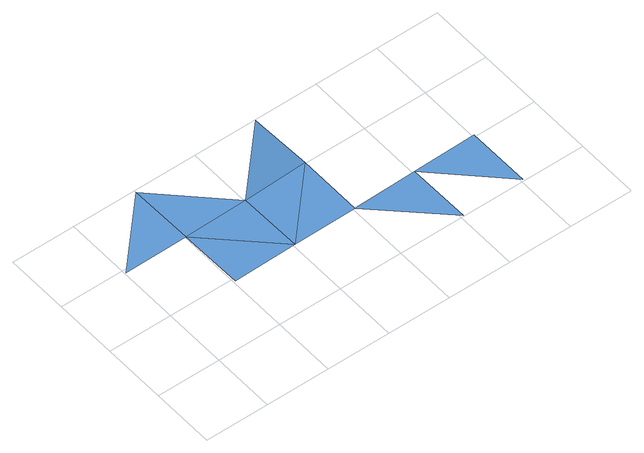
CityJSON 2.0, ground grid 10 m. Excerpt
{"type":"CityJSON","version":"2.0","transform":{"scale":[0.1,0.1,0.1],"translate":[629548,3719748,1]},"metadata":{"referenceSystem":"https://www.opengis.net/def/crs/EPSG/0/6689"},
"CityObjects":{
"waterbody1":{"type":"WaterBody","attributes":{"name":"福岡県津波浸水想定図","class":"1140","function":"2","WaterBodyTsunamiRiskAttribute.description":"1","WaterBodyTsunamiRiskAttribute.rank":"3"},"geometry":[{"type":"MultiSurface","lod":"1","boundaries":[[[0,1,2]],[[3,4,2]],[[4,5,2]]]}]},
"waterbody2":{"type":"WaterBody","attributes":{"name":"福岡県津波浸水想定図","class":"1140","function":"2","WaterBodyTsunamiRiskAttribute.description":"1","WaterBodyTsunamiRiskAttribute.rank":"1"},"geometry":[{"type":"MultiSurface","lod":"1","boundaries":[[[5,0,2]],[[6,7,5]],[[8,9,10]],[[11,12,10]]]}]},
"waterbody3":{"type":"WaterBody","attributes":{"name":"福岡県津波浸水想定図","class":"1140","function":"2","WaterBodyTsunamiRiskAttribute.description":"1","WaterBodyTsunamiRiskAttribute.rank":"2"},"geometry":[{"type":"MultiSurface","lod":"1","boundaries":[[[4,6,5]],[[4,8,6]]]}]}
},
"vertices":[
[99,295,9],[1,193,9],[101,195,8],[103,95,8],[203,97,8],[201,197,8],
[301,199,11],[299,299,7],[303,99,7],[404,1,8],[403,101,7],[504,3,7],[503,103,7]
]}
